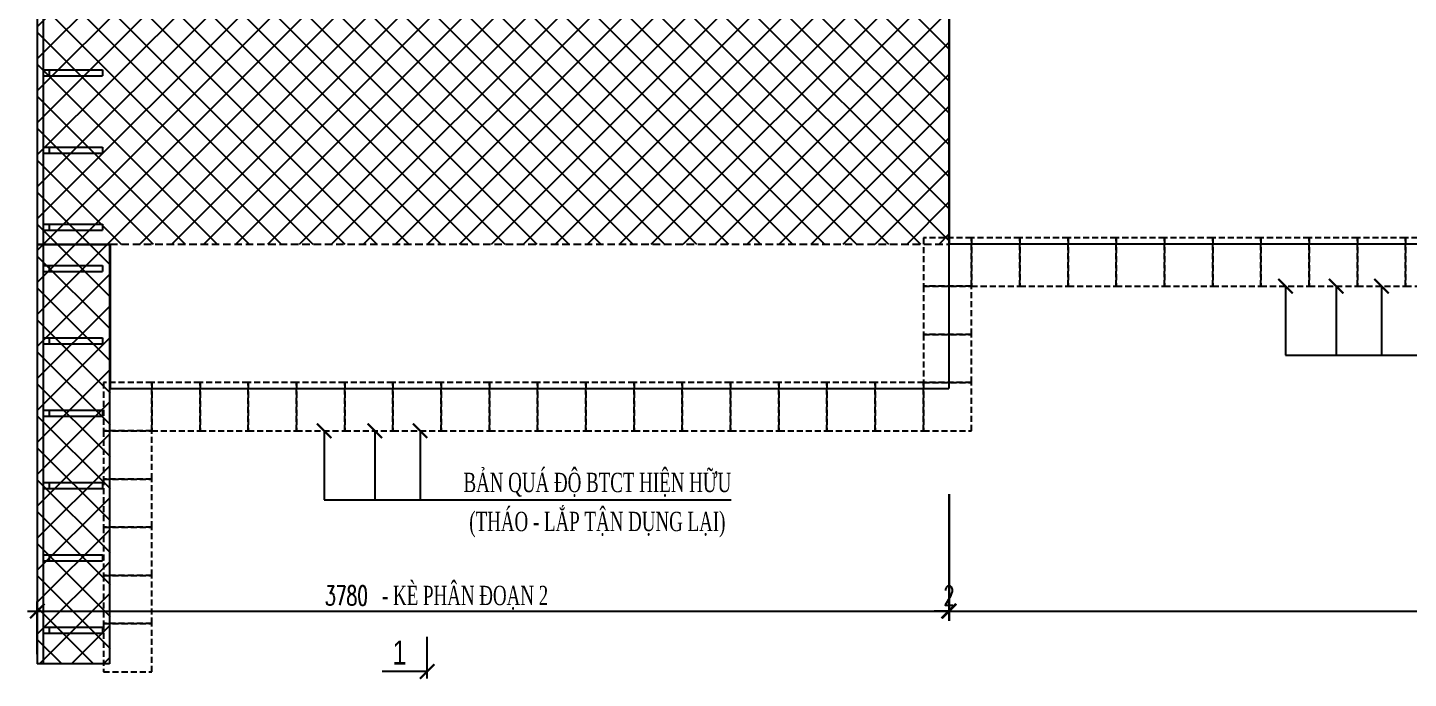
# Model space of a CAD drawing. Extents: x -64479 to 90650, y -38385 to 38270.
# Drawn here: x -50609 to -44883, y 19516 to 22216 of the extents above; entities that cross this region are included whole.
import ezdxf
from ezdxf.enums import TextEntityAlignment as Align

# ---------------------------------------------------------------- set-up
doc = ezdxf.new("R2010")
doc.units = 0
doc.header["$MEASUREMENT"] = 0
doc.linetypes.add('HIDDEN', pattern=[0.375, 0.25, -0.125])
doc.layers.get('0').update_dxf_attribs({"linetype": 'CONTINUOUS'})
for name, color, linetype in [('BORDER', 2, 'CONTINUOUS'), ('Dam', 4, 'CONTINUOUS'), ('DIMENSION', 4, 'CONTINUOUS'), ('HIDDEN', 4, 'HIDDEN'), ('STEEL', 1, 'CONTINUOUS'), ('TEXT', 3, 'CONTINUOUS')]:
    doc.layers.add(name, color=color, linetype=linetype)
doc.styles.add('CMB-1', font='VHBLACK_0.TTF', dxfattribs={"width": 0.8})
doc.styles.add('DIM', font='romans.shx', dxfattribs={"width": 0.65})
doc.styles.add('THUONG', font='vntimeh.shx')
doc.dimstyles.new('400.Ph', dxfattribs={"dimscale": 400, "dimtxt": 0.2, "dimasz": 0.15, "dimexe": 0.1, "dimexo": 0.1, "dimgap": 0.06, "dimtad": 1, "dimdec": 0, "dimzin": 0, "dimdsep": 46, "dimtxsty": 'DIM', "dimblk": 'ARCHTICK', "dimcen": 0.15, "dimdle": 0.1, "dimclrd": 256, "dimclre": 7, "dimclrt": 6, "dimadec": 0, "dimazin": 0, "dimtfac": 1, "dimtdec": 0, "dimtix": 1, "dimtmove": 0, "dimatfit": 3, "dimldrblk": 'ARCHTICK', "dimfxl": 1, "dimtolj": 1, "dimtzin": 0, "dimarcsym": 0})

# ---------------------------------------------------------------- blocks, each defined once
blk = doc.blocks.new('_ArchTick')
at = {"color": 0, "linetype": 'ByBlock', "const_width": 0.15}
blk.add_lwpolyline([(-0.5, -0.5), (0.5, 0.5)], dxfattribs=at)
blk = doc.blocks.new('*D46')
at = {"layer": 'DIMENSION', "color": 7, "lineweight": -2}
for p, q in [((-46787.1, 20279.9), (-46787.1, 19755.5)), ((-40507.1, 20279.9), (-40507.1, 19755.5))]:
    blk.add_line(p, q, dxfattribs=at)
at = {"layer": 'DIMENSION', "lineweight": -2}
blk.add_line((-46827.1, 19795.5), (-40467.1, 19795.5), dxfattribs=at)
at = {"layer": 'DIMENSION', "lineweight": -2, "xscale": 60, "yscale": 60, "zscale": 60, "rotation": 180}
blk.add_blockref('_ArchTick', (-46787.1, 19795.5), dxfattribs=at)
at = {"layer": 'DIMENSION', "lineweight": -2, "xscale": 60, "yscale": 60, "zscale": 60}
blk.add_blockref('_ArchTick', (-40507.1, 19795.5), dxfattribs=at)
at = {"layer": 'DIMENSION', "color": 6, "insert": (-44024, 19859.5), "char_height": 80, "attachment_point": 5, "style": 'DIM'}
blk.add_mtext('\\A1;6280', dxfattribs=at)
blk = doc.blocks.new('*D45')
at = {"layer": 'DIMENSION', "color": 7, "lineweight": -2}
for p, q in [((-46789.1, 20279.9), (-46789.1, 19755.5)), ((-46787.1, 20279.9), (-46787.1, 19755.5))]:
    blk.add_line(p, q, dxfattribs=at)
at = {"layer": 'DIMENSION', "lineweight": -2}
for p, q in [((-46789.1, 19795.5), (-46849.1, 19795.5)), ((-46789.1, 19795.5), (-46787.1, 19795.5)), ((-46787.1, 19795.5), (-46727.1, 19795.5))]:
    blk.add_line(p, q, dxfattribs=at)
at = {"layer": 'DIMENSION', "lineweight": -2, "xscale": 60, "yscale": 60, "zscale": 60}
blk.add_blockref('_ArchTick', (-46789.1, 19795.5), dxfattribs=at)
at = {"layer": 'DIMENSION', "lineweight": -2, "xscale": 60, "yscale": 60, "zscale": 60, "rotation": 180}
blk.add_blockref('_ArchTick', (-46787.1, 19795.5), dxfattribs=at)
at = {"layer": 'DIMENSION', "color": 6, "insert": (-46788.1, 19859.5), "char_height": 80, "attachment_point": 5, "style": 'DIM'}
blk.add_mtext('\\A1;2', dxfattribs=at)
blk = doc.blocks.new('*D44')
at = {"layer": 'DIMENSION', "color": 7, "lineweight": -2}
for p, q in [((-46789.1, 20279.9), (-46789.1, 19755.5)), ((-50569.1, 19616.2), (-50569.1, 19835.5))]:
    blk.add_line(p, q, dxfattribs=at)
at = {"layer": 'DIMENSION', "lineweight": -2}
blk.add_line((-50609.1, 19795.5), (-46749.1, 19795.5), dxfattribs=at)
at = {"layer": 'DIMENSION', "lineweight": -2, "xscale": 60, "yscale": 60, "zscale": 60, "rotation": 180}
blk.add_blockref('_ArchTick', (-50569.1, 19795.5), dxfattribs=at)
at = {"layer": 'DIMENSION', "lineweight": -2, "xscale": 60, "yscale": 60, "zscale": 60}
blk.add_blockref('_ArchTick', (-46789.1, 19795.5), dxfattribs=at)
at = {"layer": 'DIMENSION', "color": 6, "insert": (-49286.8, 19859.5), "char_height": 80, "attachment_point": 5, "style": 'DIM'}
blk.add_mtext('\\A1;3780', dxfattribs=at)
blk = doc.blocks.new('Ban qua do 200x200')
at = {"layer": 'HIDDEN', "ltscale": 100}
blk.add_lwpolyline([(0, 0), (200, 0), (200, 200), (0, 200)], close=True, dxfattribs=at)
blk = doc.blocks.new('*U6')
at = {"layer": 'DIMENSION'}
for p in [(0, 0), (200, 0), (400, 0), (600, 0), (800, 0), (1000, 0), (1200, 0), (1400, 0), (1600, 0), (1800, 0), (2000, 0), (2200, 0), (2400, 0), (2600, 0), (2800, 0), (3000, 0), (3200, 0), (3400, 0)]:
    blk.add_blockref('Ban qua do 200x200', p, dxfattribs=at)
blk = doc.blocks.new('*U5')
at = {"layer": 'DIMENSION'}
for p in [(0, 0), (200, 0), (400, 0), (600, 0), (800, 0)]:
    blk.add_blockref('Ban qua do 200x200', p, dxfattribs=at)
blk = doc.blocks.new('*U7')
at = {"layer": 'DIMENSION'}
for p in [(0, 0), (200, 0)]:
    blk.add_blockref('Ban qua do 200x200', p, dxfattribs=at)

msp = doc.modelspace()

# ---------------------------------------------------------------- hatches: boundary and pattern name
at = {"layer": 'Dam'}
h = msp.add_hatch(dxfattribs=at)
h.set_pattern_fill('ANSI37', color=8, scale=750, style=0)
h.paths.add_polyline_path([(-46787.1, 22278.2), (-45582.3, 22278.2), (-45582.3, 22578.2), (-50569.1, 22578.2), (-50569.1, 19576.2), (-50267.1, 19576.2), (-50267.1, 21318.2), (-46787.1, 21318.2)])

# ---------------------------------------------------------------- linework, layer by layer
at = {"layer": 'BORDER', "color": 1}
msp.add_line((-50569.1, 22578.2), (-50569.1, 21318.2), dxfattribs=at)
at = {"layer": 'BORDER'}
for p, q in [((-46789.1, 22578.2), (-46789.1, 20718.2)), ((-46787.1, 22578.2), (-46787.1, 21318.2)), ((-50544.1, 22553.2), (-50544.1, 21318.2)), ((-50544.1, 22040.7), (-50299.1, 22040.7)), ((-50544.1, 22015.7), (-50299.1, 22015.7)), ((-50519.1, 22040.7), (-50519.1, 22015.7)), ((-50299.1, 22040.7), (-50299.1, 22015.7)), ((-50544.1, 21720.7), (-50299.1, 21720.7)), ((-50519.1, 21720.7), (-50519.1, 21695.7)), ((-50299.1, 21720.7), (-50299.1, 21695.7)), ((-50544.1, 21695.7), (-50299.1, 21695.7)), ((-50544.1, 21400.7), (-50299.1, 21400.7)), ((-50544.1, 21375.7), (-50299.1, 21375.7)), ((-50519.1, 21400.7), (-50519.1, 21375.7)), ((-50299.1, 21400.7), (-50299.1, 21375.7)), ((-50569.1, 21318.2), (-50267.1, 21318.2)), ((-50569.1, 21316.2), (-50269.1, 21316.2)), ((-50569.1, 21316.2), (-50569.1, 19576.2)), ((-50544.1, 21316.2), (-50544.1, 19576.2)), ((-50269.1, 21316.2), (-50269.1, 19576.2)), ((-50267.1, 21318.2), (-50267.1, 20718.2)), ((-40507.1, 21318.2), (-46787.1, 21318.2)), ((-50544.1, 21228.7), (-50299.1, 21228.7)), ((-50544.1, 21203.7), (-50299.1, 21203.7)), ((-50519.1, 21228.7), (-50519.1, 21203.7)), ((-50299.1, 21228.7), (-50299.1, 21203.7)), ((-50544.1, 20928.7), (-50299.1, 20928.7)), ((-50544.1, 20903.7), (-50299.1, 20903.7)), ((-50519.1, 20928.7), (-50519.1, 20903.7)), ((-50299.1, 20928.7), (-50299.1, 20903.7)), ((-50267.1, 20718.2), (-46789.1, 20718.2)), ((-50544.1, 20628.7), (-50299.1, 20628.7)), ((-50519.1, 20628.7), (-50519.1, 20603.7)), ((-50299.1, 20628.7), (-50299.1, 20603.7)), ((-50544.1, 20603.7), (-50299.1, 20603.7)), ((-50544.1, 20328.7), (-50299.1, 20328.7)), ((-50544.1, 20303.7), (-50299.1, 20303.7)), ((-50519.1, 20328.7), (-50519.1, 20303.7)), ((-50299.1, 20328.7), (-50299.1, 20303.7)), ((-50544.1, 20028.7), (-50299.1, 20028.7)), ((-50544.1, 20003.7), (-50299.1, 20003.7)), ((-50519.1, 20028.7), (-50519.1, 20003.7)), ((-50299.1, 20028.7), (-50299.1, 20003.7)), ((-50544.1, 19728.7), (-50299.1, 19728.7)), ((-50544.1, 19703.7), (-50299.1, 19703.7)), ((-50519.1, 19728.7), (-50519.1, 19703.7)), ((-50299.1, 19728.7), (-50299.1, 19703.7)), ((-50269.1, 19576.2), (-50569.1, 19576.2))]:
    msp.add_line(p, q, dxfattribs=at)
at = {"layer": 'DIMENSION', "color": 1}
msp.add_line((-48952, 19516.1), (-48952, 19688.5), dxfattribs=at)
at = {"layer": 'STEEL', "color": 1, "linetype": 'HIDDEN', "ltscale": 125}
msp.add_line((-50267.1, 21318.2), (-46789.1, 21318.2), dxfattribs=at)

# ---------------------------------------------------------------- block references
at = {"layer": 'DIMENSION'}
for name, p in [('Ban qua do 200x200', (-46894.1, 21143.2)), ('Ban qua do 200x200', (-46694.1, 21143.2)), ('Ban qua do 200x200', (-46494.1, 21143.2)), ('Ban qua do 200x200', (-46294.1, 21143.2)), ('Ban qua do 200x200', (-46094.1, 21143.2)), ('Ban qua do 200x200', (-45894.1, 21143.2)), ('Ban qua do 200x200', (-45694.1, 21143.2)), ('Ban qua do 200x200', (-45494.1, 21143.2)), ('Ban qua do 200x200', (-45294.1, 21143.2)), ('Ban qua do 200x200', (-45094.1, 21143.2)), ('Ban qua do 200x200', (-44894.1, 21143.2)), ('*U6', (-50294.1, 20543.2))]:
    msp.add_blockref(name, p, dxfattribs=at)
at = {"layer": 'DIMENSION', "rotation": 90}
for name, p in [('*U7', (-46694.1, 20743.2)), ('*U5', (-50094.1, 19543.2))]:
    msp.add_blockref(name, p, dxfattribs=at)

# ---------------------------------------------------------------- texts
at = {"layer": 'TEXT', "style": 'THUONG', "width": 0.65}
for s, p in [('b¶n qu¸ ®é btct hiÖn h÷u', (-48246.2, 20331.4)), ('(th¸o - l¾p tËn dông l¹i)', (-48246.2, 20168.4))]:
    msp.add_text(s, height=80, dxfattribs=at).set_placement(p, align=Align.MIDDLE)
msp.add_text('- KÌ ph©n ®o¹n 2', height=80, dxfattribs=at).set_placement((-49139.5, 19820.2))
at = {"layer": 'TEXT', "color": 6, "style": 'CMB-1', "width": 0.8}
msp.add_text('1', height=100, dxfattribs=at).set_placement((-49096.4, 19573.2))

# ---------------------------------------------------------------- dimensions: what is measured, and where the dimension line sits
at = {"layer": 'DIMENSION'}
dim = msp.add_linear_dim(base=(-46789.1, 19795.5), p1=(-50569.1, 19576.2), p2=(-46789.1, 20319.9), dimstyle='400.Ph', dxfattribs=at)
dim.commit()
dim.dimension.update_dxf_attribs({"geometry": '*D44', "text_midpoint": (-49286.8, 19795.5), "dimtype": 160})
dim = msp.add_linear_dim(base=(-46787.1, 19795.5), p1=(-46789.1, 20319.9), p2=(-46787.1, 20319.9), dimstyle='400.Ph', override={"dimtmove": 1}, dxfattribs=at)
dim.commit()
dim.dimension.update_dxf_attribs({"geometry": '*D45', "text_midpoint": (-46788.1, 19859.5)})
dim = msp.add_linear_dim(base=(-40507.1, 19795.5), p1=(-46787.1, 20319.9), p2=(-40507.1, 20319.9), dimstyle='400.Ph', override={"dimtmove": 1}, dxfattribs=at)
dim.commit()
dim.dimension.update_dxf_attribs({"geometry": '*D46', "text_midpoint": (-44024, 19795.5), "dimtype": 160})

# ---------------------------------------------------------------- leaders
for points in [[(-45391.9, 21143.2), (-45391.9, 20857.2), (-44081.8, 20857.2)], [(-45181.8, 21143.2), (-45181.8, 20857.2), (-43871.8, 20857.2)], [(-44994.1, 21143.2), (-44994.1, 20857.2), (-43680.3, 20857.2)], [(-49379.5, 20543.2), (-49379.5, 20257.2), (-48089.5, 20257.2)], [(-49169.4, 20543.2), (-49169.4, 20257.2), (-47879.4, 20257.2)], [(-48981.6, 20543.2), (-48981.6, 20257.2), (-47691.7, 20257.2)]]:
    msp.add_leader(points, dimstyle='400.Ph', override={"dimgap": 0.06, "dimtad": 0}, dxfattribs=at)
at = {"layer": 'DIMENSION', "color": 1}
msp.add_leader([(-48952, 19545.1), (-49109.6, 19545.1), (-49139.2, 19545.1)], dimstyle='400.Ph', override={"dimgap": 0.06, "dimtad": 0, "dimclrd": 1}, dxfattribs=at)

doc.saveas('drawing.dxf')
